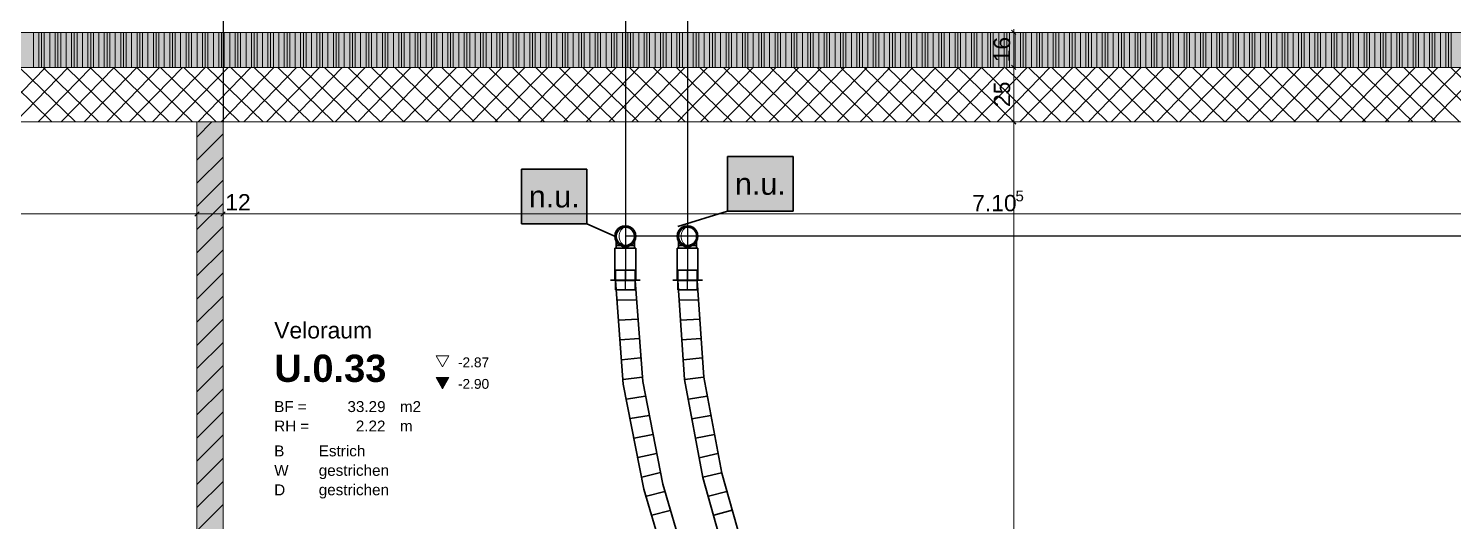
# Model space of a CAD drawing. Extents: x 0 to 1189, y 0 to 841.
# Drawn here: x 705.9 to 836.6, y 691.8 to 737 of the extents above; entities that cross this region are included whole.
import ezdxf
from ezdxf.lldxf.tags import DXFTag

# ---------------------------------------------------------------- set-up
doc = ezdxf.new("R2010")
doc.units = 0
doc.linetypes.add('_Hiddenline_', pattern=[3, 2, -1])
doc.layers.get('0').update_dxf_attribs({"lineweight": 35})
for name, color, linetype, lineweight in [('211.5 Stahlbeton Kontur', 7, 'Continuous', 25), ('211.5 Stahlbeton Schraffur', 7, 'Continuous', 25), ('211.6 Mauerwerk Kontur', 7, 'Continuous', 25), ('225.2 Dämmung Aussen', 7, 'Continuous', 25), ('255 Plangrafiken', 7, 'Continuous', 25), ('Bemassung', 7, 'Continuous', 25), ('Raumstempel', 7, 'Continuous', 25)]:
    doc.layers.add(name, color=color, linetype=linetype, lineweight=lineweight)
doc.layers.add('L_Mass', color=5, linetype='Continuous', lineweight=25, true_color=0x0000ff)
doc.layers.add('L_Zuluft_eingelegt', color=1, linetype='fein_strichliert', lineweight=35, true_color=0xff0000)
doc.styles.get("Standard").update_dxf_attribs({"font": 'arial.ttf'})
tags = doc.linetypes.add('fein_strichliert', pattern=[4, 1, -2, 1]).pattern_tags.tags
tags[8:9] = [DXFTag(74, 4), DXFTag(75, 0), DXFTag(340, '0'), DXFTag(46, 0.0), DXFTag(50, 0.0), DXFTag(44, 0.0), DXFTag(45, 0.0)]
tags[6:7] = [DXFTag(74, 4), DXFTag(75, 0), DXFTag(340, '0'), DXFTag(46, 0.0), DXFTag(50, 0.0), DXFTag(44, 0.0), DXFTag(45, 0.0)]
tags[4:5] = [DXFTag(74, 4), DXFTag(75, 0), DXFTag(340, '0'), DXFTag(46, 0.0), DXFTag(50, 0.0), DXFTag(44, 0.0), DXFTag(45, 0.0)]
tags = doc.linetypes.add('STRICHPUNKT2', pattern=[12.7, 6.35, -3.175, 0, -3.175]).pattern_tags.tags
tags[10:11] = [DXFTag(74, 4), DXFTag(75, 0), DXFTag(340, '0'), DXFTag(46, 0.0), DXFTag(50, 0.0), DXFTag(44, 0.0), DXFTag(45, 0.0)]
tags[8:9] = [DXFTag(74, 4), DXFTag(75, 0), DXFTag(340, '0'), DXFTag(46, 0.0), DXFTag(50, 0.0), DXFTag(44, 0.0), DXFTag(45, 0.0)]
tags[6:7] = [DXFTag(74, 4), DXFTag(75, 0), DXFTag(340, '0'), DXFTag(46, 0.0), DXFTag(50, 0.0), DXFTag(44, 0.0), DXFTag(45, 0.0)]
tags[4:5] = [DXFTag(74, 4), DXFTag(75, 0), DXFTag(340, '0'), DXFTag(46, 0.0), DXFTag(50, 0.0), DXFTag(44, 0.0), DXFTag(45, 0.0)]
tags = doc.linetypes.add('Wipeout_Contour', pattern=[1, 0, -1]).pattern_tags.tags
tags[6:7] = [DXFTag(74, 4), DXFTag(75, 0), DXFTag(340, '0'), DXFTag(46, 1.0), DXFTag(50, 0.0), DXFTag(44, 0.0), DXFTag(45, 0.0)]
tags[4:5] = [DXFTag(74, 4), DXFTag(75, 0), DXFTag(340, '0'), DXFTag(46, 1.0), DXFTag(50, 0.0), DXFTag(44, 0.0), DXFTag(45, 0.0)]

# ---------------------------------------------------------------- blocks, each defined once
blk = doc.blocks.new('Referenz-A0SO6TOG06', base_point=(4.4, 96.7))
at = {"layer": '211.5 Stahlbeton Kontur', "color": 0, "lineweight": 18}
for p, q in [((865.84, 733.42), (54.04, 733.42)), ((54.04, 728.44), (865.84, 728.44))]:
    blk.add_line(p, q, dxfattribs=at)
at = {"layer": '211.5 Stahlbeton Schraffur', "color": 0, "lineweight": 13}
for p, q in [((702.62, 728.44), (707.46, 733.42)), ((708.05, 728.44), (702.93, 733.42)), ((704.71, 728.44), (709.55, 733.42)), ((710.2, 728.44), (705.08, 733.42)), ((706.8, 728.44), (711.64, 733.42)), ((712.35, 728.44), (707.24, 733.42)), ((708.9, 728.44), (713.74, 733.42)), ((714.5, 728.44), (709.39, 733.42)), ((710.99, 728.44), (715.83, 733.42)), ((716.65, 728.44), (711.54, 733.42)), ((713.08, 728.44), (717.92, 733.42)), ((718.8, 728.44), (713.69, 733.42)), ((715.17, 728.44), (720.02, 733.42)), ((720.95, 728.44), (715.84, 733.42)), ((717.27, 728.44), (722.11, 733.42)), ((723.1, 728.44), (717.99, 733.42)), ((719.36, 728.44), (724.2, 733.42)), ((725.25, 728.44), (720.14, 733.42)), ((721.45, 728.44), (726.29, 733.42)), ((727.41, 728.44), (722.29, 733.42)), ((723.55, 728.44), (728.39, 733.42)), ((729.56, 728.44), (724.44, 733.42)), ((725.64, 728.44), (730.48, 733.42)), ((731.71, 728.44), (726.59, 733.42)), ((727.73, 728.44), (732.57, 733.42)), ((733.86, 728.44), (728.75, 733.42)), ((729.82, 728.44), (734.67, 733.42)), ((736.01, 728.44), (730.9, 733.42)), ((731.92, 728.44), (736.76, 733.42)), ((738.16, 728.44), (733.05, 733.42)), ((734.01, 728.44), (738.85, 733.42)), ((740.31, 728.44), (735.2, 733.42)), ((736.1, 728.44), (740.94, 733.42)), ((742.46, 728.44), (737.35, 733.42)), ((738.2, 728.44), (743.04, 733.42)), ((744.61, 728.44), (739.5, 733.42)), ((740.29, 728.44), (745.13, 733.42)), ((746.76, 728.44), (741.65, 733.42)), ((742.38, 728.44), (747.22, 733.42)), ((748.92, 728.44), (743.8, 733.42)), ((744.47, 728.44), (749.31, 733.42)), ((751.07, 728.44), (745.95, 733.42)), ((746.57, 728.44), (751.41, 733.42)), ((753.22, 728.44), (748.1, 733.42)), ((748.66, 728.44), (753.5, 733.42)), ((755.37, 728.44), (750.26, 733.42)), ((750.75, 728.44), (755.59, 733.42)), ((757.52, 728.44), (752.41, 733.42)), ((752.85, 728.44), (757.69, 733.42)), ((759.67, 728.44), (754.56, 733.42)), ((754.94, 728.44), (759.78, 733.42)), ((761.82, 728.44), (756.71, 733.42)), ((757.03, 728.44), (761.87, 733.42)), ((763.97, 728.44), (758.86, 733.42)), ((759.12, 728.44), (763.96, 733.42)), ((766.12, 728.44), (761.01, 733.42)), ((761.22, 728.44), (766.06, 733.42)), ((768.27, 728.44), (763.16, 733.42)), ((763.31, 728.44), (768.15, 733.42)), ((770.43, 728.44), (765.31, 733.42)), ((765.4, 728.44), (770.24, 733.42)), ((772.58, 728.44), (767.46, 733.42)), ((767.5, 728.44), (772.34, 733.42)), ((769.59, 728.44), (774.43, 733.42)), ((774.73, 728.44), (769.61, 733.42)), ((771.68, 728.44), (776.52, 733.42)), ((776.88, 728.44), (771.77, 733.42)), ((773.77, 728.44), (778.61, 733.42)), ((779.03, 728.44), (773.92, 733.42)), ((775.87, 728.44), (780.71, 733.42)), ((781.18, 728.44), (776.07, 733.42)), ((777.96, 728.44), (782.8, 733.42)), ((783.33, 728.44), (778.22, 733.42)), ((780.05, 728.44), (784.89, 733.42)), ((785.48, 728.44), (780.37, 733.42)), ((782.15, 728.44), (786.99, 733.42)), ((787.63, 728.44), (782.52, 733.42)), ((784.24, 728.44), (789.08, 733.42)), ((789.78, 728.44), (784.67, 733.42)), ((786.33, 728.44), (791.17, 733.42)), ((791.94, 728.44), (786.82, 733.42)), ((788.42, 728.44), (793.26, 733.42)), ((794.09, 728.44), (788.97, 733.42)), ((790.52, 728.44), (795.36, 733.42)), ((796.24, 728.44), (791.12, 733.42)), ((792.61, 728.44), (797.45, 733.42)), ((798.39, 728.44), (793.28, 733.42)), ((794.7, 728.44), (799.54, 733.42)), ((800.54, 728.44), (795.43, 733.42)), ((796.8, 728.44), (801.64, 733.42)), ((802.69, 728.44), (797.58, 733.42)), ((798.89, 728.44), (803.73, 733.42)), ((804.84, 728.44), (799.73, 733.42)), ((800.98, 728.44), (805.82, 733.42)), ((806.99, 728.44), (801.88, 733.42)), ((803.07, 728.44), (807.91, 733.42)), ((809.14, 728.44), (804.03, 733.42)), ((805.17, 728.44), (810.01, 733.42)), ((811.29, 728.44), (806.18, 733.42)), ((807.26, 728.44), (812.1, 733.42)), ((813.45, 728.44), (808.33, 733.42)), ((809.35, 728.44), (814.19, 733.42)), ((815.6, 728.44), (810.48, 733.42)), ((811.44, 728.44), (816.29, 733.42)), ((817.75, 728.44), (812.63, 733.42)), ((813.54, 728.44), (818.38, 733.42)), ((819.9, 728.44), (814.79, 733.42)), ((815.63, 728.44), (820.47, 733.42)), ((822.05, 728.44), (816.94, 733.42)), ((817.72, 728.44), (822.56, 733.42)), ((824.2, 728.44), (819.09, 733.42)), ((819.82, 728.44), (824.66, 733.42)), ((826.35, 728.44), (821.24, 733.42)), ((821.91, 728.44), (826.75, 733.42)), ((828.5, 728.44), (823.39, 733.42)), ((824, 728.44), (828.84, 733.42)), ((830.65, 728.44), (825.54, 733.42)), ((826.09, 728.44), (830.94, 733.42)), ((832.81, 728.44), (827.69, 733.42)), ((828.19, 728.44), (833.03, 733.42)), ((834.96, 728.44), (829.84, 733.42)), ((830.28, 728.44), (835.12, 733.42)), ((837.11, 728.44), (831.99, 733.42)), ((832.37, 728.44), (837.21, 733.42)), ((839.26, 728.44), (834.14, 733.42)), ((834.47, 728.44), (839.31, 733.42)), ((841.41, 728.44), (836.3, 733.42))]:
    blk.add_line(p, q, dxfattribs=at)
at = {"layer": '211.6 Mauerwerk Kontur', "color": 0, "lineweight": 18}
for p, q in [((723.74, 728.42), (721.34, 728.42)), ((721.34, 728.42), (721.34, 634.72)), ((723.74, 634.72), (723.74, 728.42))]:
    blk.add_line(p, q, dxfattribs=at)
at = {"layer": '225.2 Dämmung Aussen', "color": 0, "linetype": 'Wipeout_Contour', "lineweight": 0, "ltscale": 37.755617}
for p, q in [((865.84, 736.62), (45.85, 736.62)), ((865.84, 736.62), (45.85, 736.62)), ((49.04, 733.42), (865.84, 733.42)), ((49.04, 733.42), (865.84, 733.42))]:
    blk.add_line(p, q, dxfattribs=at)
at = {"layer": '225.2 Dämmung Aussen', "color": 0, "lineweight": 13}
for p, q in [((865.84, 736.62), (45.85, 736.62)), ((706.35, 733.42), (706.35, 736.62)), ((706.35, 733.42), (706.35, 736.62)), ((706.85, 733.42), (706.85, 736.62)), ((707.1, 733.42), (707.1, 736.62)), ((707.35, 733.42), (707.35, 736.62)), ((707.85, 733.42), (707.85, 736.62)), ((707.85, 733.42), (707.85, 736.62)), ((708.35, 733.42), (708.35, 736.62)), ((708.6, 733.42), (708.6, 736.62)), ((708.85, 733.42), (708.85, 736.62)), ((709.35, 733.42), (709.35, 736.62)), ((709.35, 733.42), (709.35, 736.62)), ((709.85, 733.42), (709.85, 736.62)), ((710.1, 733.42), (710.1, 736.62)), ((710.35, 733.42), (710.35, 736.62)), ((710.85, 733.42), (710.85, 736.62)), ((710.85, 733.42), (710.85, 736.62)), ((711.35, 733.42), (711.35, 736.62)), ((711.6, 733.42), (711.6, 736.62)), ((711.85, 733.42), (711.85, 736.62)), ((712.35, 733.42), (712.35, 736.62)), ((712.35, 733.42), (712.35, 736.62)), ((712.85, 733.42), (712.85, 736.62)), ((713.1, 733.42), (713.1, 736.62)), ((713.35, 733.42), (713.35, 736.62)), ((713.85, 733.42), (713.85, 736.62)), ((713.85, 733.42), (713.85, 736.62)), ((714.35, 733.42), (714.35, 736.62)), ((714.6, 733.42), (714.6, 736.62)), ((714.85, 733.42), (714.85, 736.62)), ((715.35, 733.42), (715.35, 736.62)), ((715.35, 733.42), (715.35, 736.62)), ((715.85, 733.42), (715.85, 736.62)), ((716.1, 733.42), (716.1, 736.62)), ((716.35, 733.42), (716.35, 736.62)), ((716.85, 733.42), (716.85, 736.62)), ((716.85, 733.42), (716.85, 736.62)), ((717.35, 733.42), (717.35, 736.62)), ((717.6, 733.42), (717.6, 736.62)), ((717.85, 733.42), (717.85, 736.62)), ((718.35, 733.42), (718.35, 736.62)), ((718.35, 733.42), (718.35, 736.62)), ((718.85, 733.42), (718.85, 736.62)), ((719.1, 733.42), (719.1, 736.62)), ((719.35, 733.42), (719.35, 736.62)), ((719.85, 733.42), (719.85, 736.62)), ((719.85, 733.42), (719.85, 736.62)), ((720.35, 733.42), (720.35, 736.62)), ((720.6, 733.42), (720.6, 736.62)), ((720.85, 733.42), (720.85, 736.62)), ((721.35, 733.42), (721.35, 736.62)), ((721.35, 733.42), (721.35, 736.62)), ((721.85, 733.42), (721.85, 736.62)), ((722.1, 733.42), (722.1, 736.62)), ((722.35, 733.42), (722.35, 736.62)), ((722.85, 733.42), (722.85, 736.62)), ((722.85, 733.42), (722.85, 736.62)), ((723.35, 733.42), (723.35, 736.62)), ((723.6, 733.42), (723.6, 736.62)), ((723.85, 733.42), (723.85, 736.62)), ((724.35, 733.42), (724.35, 736.62)), ((724.35, 733.42), (724.35, 736.62)), ((724.85, 733.42), (724.85, 736.62)), ((725.1, 733.42), (725.1, 736.62)), ((725.35, 733.42), (725.35, 736.62)), ((725.85, 733.42), (725.85, 736.62)), ((725.85, 733.42), (725.85, 736.62)), ((726.35, 733.42), (726.35, 736.62)), ((726.6, 733.42), (726.6, 736.62)), ((726.85, 733.42), (726.85, 736.62)), ((727.35, 733.42), (727.35, 736.62)), ((727.35, 733.42), (727.35, 736.62)), ((727.85, 733.42), (727.85, 736.62)), ((728.1, 733.42), (728.1, 736.62)), ((728.35, 733.42), (728.35, 736.62)), ((728.85, 733.42), (728.85, 736.62)), ((728.85, 733.42), (728.85, 736.62)), ((729.35, 733.42), (729.35, 736.62)), ((729.6, 733.42), (729.6, 736.62)), ((729.85, 733.42), (729.85, 736.62)), ((730.35, 733.42), (730.35, 736.62)), ((730.35, 733.42), (730.35, 736.62)), ((730.85, 733.42), (730.85, 736.62)), ((731.1, 733.42), (731.1, 736.62)), ((731.35, 733.42), (731.35, 736.62)), ((731.85, 733.42), (731.85, 736.62)), ((731.85, 733.42), (731.85, 736.62)), ((732.35, 733.42), (732.35, 736.62)), ((732.6, 733.42), (732.6, 736.62)), ((732.85, 733.42), (732.85, 736.62)), ((733.35, 733.42), (733.35, 736.62)), ((733.35, 733.42), (733.35, 736.62)), ((733.85, 733.42), (733.85, 736.62)), ((734.1, 733.42), (734.1, 736.62)), ((734.35, 733.42), (734.35, 736.62)), ((734.85, 733.42), (734.85, 736.62)), ((734.85, 733.42), (734.85, 736.62)), ((735.35, 733.42), (735.35, 736.62)), ((735.6, 733.42), (735.6, 736.62)), ((735.85, 733.42), (735.85, 736.62)), ((736.35, 733.42), (736.35, 736.62)), ((736.35, 733.42), (736.35, 736.62)), ((736.85, 733.42), (736.85, 736.62)), ((737.1, 733.42), (737.1, 736.62)), ((737.35, 733.42), (737.35, 736.62)), ((737.85, 733.42), (737.85, 736.62)), ((737.85, 733.42), (737.85, 736.62)), ((738.35, 733.42), (738.35, 736.62)), ((738.6, 733.42), (738.6, 736.62)), ((738.85, 733.42), (738.85, 736.62)), ((739.35, 733.42), (739.35, 736.62)), ((739.35, 733.42), (739.35, 736.62)), ((739.85, 733.42), (739.85, 736.62)), ((740.1, 733.42), (740.1, 736.62)), ((740.35, 733.42), (740.35, 736.62)), ((740.85, 733.42), (740.85, 736.62)), ((740.85, 733.42), (740.85, 736.62)), ((741.35, 733.42), (741.35, 736.62)), ((741.6, 733.42), (741.6, 736.62)), ((741.85, 733.42), (741.85, 736.62)), ((742.35, 733.42), (742.35, 736.62)), ((742.35, 733.42), (742.35, 736.62)), ((742.85, 733.42), (742.85, 736.62)), ((743.1, 733.42), (743.1, 736.62)), ((743.35, 733.42), (743.35, 736.62)), ((743.85, 733.42), (743.85, 736.62)), ((743.85, 733.42), (743.85, 736.62)), ((744.35, 733.42), (744.35, 736.62)), ((744.6, 733.42), (744.6, 736.62)), ((744.85, 733.42), (744.85, 736.62)), ((745.35, 733.42), (745.35, 736.62)), ((745.35, 733.42), (745.35, 736.62)), ((745.85, 733.42), (745.85, 736.62)), ((746.1, 733.42), (746.1, 736.62)), ((746.35, 733.42), (746.35, 736.62)), ((746.85, 733.42), (746.85, 736.62)), ((746.85, 733.42), (746.85, 736.62)), ((747.35, 733.42), (747.35, 736.62)), ((747.6, 733.42), (747.6, 736.62)), ((747.85, 733.42), (747.85, 736.62)), ((748.35, 733.42), (748.35, 736.62)), ((748.35, 733.42), (748.35, 736.62)), ((748.85, 733.42), (748.85, 736.62)), ((749.1, 733.42), (749.1, 736.62)), ((749.35, 733.42), (749.35, 736.62)), ((749.85, 733.42), (749.85, 736.62)), ((749.85, 733.42), (749.85, 736.62)), ((750.35, 733.42), (750.35, 736.62)), ((750.6, 733.42), (750.6, 736.62)), ((750.85, 733.42), (750.85, 736.62)), ((751.35, 733.42), (751.35, 736.62)), ((751.35, 733.42), (751.35, 736.62)), ((751.85, 733.42), (751.85, 736.62)), ((752.1, 733.42), (752.1, 736.62)), ((752.35, 733.42), (752.35, 736.62)), ((752.85, 733.42), (752.85, 736.62)), ((752.85, 733.42), (752.85, 736.62)), ((753.35, 733.42), (753.35, 736.62)), ((753.6, 733.42), (753.6, 736.62)), ((753.85, 733.42), (753.85, 736.62)), ((754.35, 733.42), (754.35, 736.62)), ((754.35, 733.42), (754.35, 736.62)), ((754.85, 733.42), (754.85, 736.62)), ((755.1, 733.42), (755.1, 736.62)), ((755.35, 733.42), (755.35, 736.62)), ((755.85, 733.42), (755.85, 736.62)), ((755.85, 733.42), (755.85, 736.62)), ((756.35, 733.42), (756.35, 736.62)), ((756.6, 733.42), (756.6, 736.62)), ((756.85, 733.42), (756.85, 736.62)), ((757.35, 733.42), (757.35, 736.62)), ((757.35, 733.42), (757.35, 736.62)), ((757.85, 733.42), (757.85, 736.62)), ((758.1, 733.42), (758.1, 736.62)), ((758.35, 733.42), (758.35, 736.62)), ((758.85, 733.42), (758.85, 736.62)), ((758.85, 733.42), (758.85, 736.62)), ((759.35, 733.42), (759.35, 736.62)), ((759.6, 733.42), (759.6, 736.62)), ((759.85, 733.42), (759.85, 736.62)), ((760.35, 733.42), (760.35, 736.62)), ((760.35, 733.42), (760.35, 736.62)), ((760.85, 733.42), (760.85, 736.62)), ((761.1, 733.42), (761.1, 736.62)), ((761.35, 733.42), (761.35, 736.62)), ((761.85, 733.42), (761.85, 736.62)), ((761.85, 733.42), (761.85, 736.62)), ((762.35, 733.42), (762.35, 736.62)), ((762.6, 733.42), (762.6, 736.62)), ((762.85, 733.42), (762.85, 736.62)), ((763.35, 733.42), (763.35, 736.62)), ((763.35, 733.42), (763.35, 736.62)), ((763.85, 733.42), (763.85, 736.62)), ((764.1, 733.42), (764.1, 736.62)), ((764.35, 733.42), (764.35, 736.62)), ((764.85, 733.42), (764.85, 736.62)), ((764.85, 733.42), (764.85, 736.62)), ((765.35, 733.42), (765.35, 736.62)), ((765.6, 733.42), (765.6, 736.62)), ((765.85, 733.42), (765.85, 736.62)), ((766.35, 733.42), (766.35, 736.62)), ((766.35, 733.42), (766.35, 736.62)), ((766.85, 733.42), (766.85, 736.62)), ((767.1, 733.42), (767.1, 736.62)), ((767.35, 733.42), (767.35, 736.62)), ((767.85, 733.42), (767.85, 736.62)), ((767.85, 733.42), (767.85, 736.62)), ((768.35, 733.42), (768.35, 736.62)), ((768.6, 733.42), (768.6, 736.62)), ((768.85, 733.42), (768.85, 736.62)), ((769.35, 733.42), (769.35, 736.62)), ((769.35, 733.42), (769.35, 736.62)), ((769.85, 733.42), (769.85, 736.62)), ((770.1, 733.42), (770.1, 736.62)), ((770.35, 733.42), (770.35, 736.62)), ((770.85, 733.42), (770.85, 736.62)), ((770.85, 733.42), (770.85, 736.62)), ((771.35, 733.42), (771.35, 736.62)), ((771.6, 733.42), (771.6, 736.62)), ((771.85, 733.42), (771.85, 736.62)), ((772.35, 733.42), (772.35, 736.62)), ((772.35, 733.42), (772.35, 736.62)), ((772.85, 733.42), (772.85, 736.62)), ((773.1, 733.42), (773.1, 736.62)), ((773.35, 733.42), (773.35, 736.62)), ((773.85, 733.42), (773.85, 736.62)), ((773.85, 733.42), (773.85, 736.62)), ((774.35, 733.42), (774.35, 736.62)), ((774.6, 733.42), (774.6, 736.62)), ((774.85, 733.42), (774.85, 736.62)), ((775.35, 733.42), (775.35, 736.62)), ((775.35, 733.42), (775.35, 736.62)), ((775.85, 733.42), (775.85, 736.62)), ((776.1, 733.42), (776.1, 736.62)), ((776.35, 733.42), (776.35, 736.62)), ((776.85, 733.42), (776.85, 736.62)), ((776.85, 733.42), (776.85, 736.62)), ((777.35, 733.42), (777.35, 736.62)), ((777.6, 733.42), (777.6, 736.62)), ((777.85, 733.42), (777.85, 736.62)), ((778.35, 733.42), (778.35, 736.62)), ((778.35, 733.42), (778.35, 736.62)), ((778.85, 733.42), (778.85, 736.62)), ((779.1, 733.42), (779.1, 736.62)), ((779.35, 733.42), (779.35, 736.62)), ((779.85, 733.42), (779.85, 736.62)), ((779.85, 733.42), (779.85, 736.62)), ((780.35, 733.42), (780.35, 736.62)), ((780.6, 733.42), (780.6, 736.62)), ((780.85, 733.42), (780.85, 736.62)), ((781.35, 733.42), (781.35, 736.62)), ((781.35, 733.42), (781.35, 736.62)), ((781.85, 733.42), (781.85, 736.62)), ((782.1, 733.42), (782.1, 736.62)), ((782.35, 733.42), (782.35, 736.62)), ((782.85, 733.42), (782.85, 736.62)), ((782.85, 733.42), (782.85, 736.62)), ((783.35, 733.42), (783.35, 736.62)), ((783.6, 733.42), (783.6, 736.62)), ((783.85, 733.42), (783.85, 736.62)), ((784.35, 733.42), (784.35, 736.62)), ((784.35, 733.42), (784.35, 736.62)), ((784.85, 733.42), (784.85, 736.62)), ((785.1, 733.42), (785.1, 736.62)), ((785.35, 733.42), (785.35, 736.62)), ((785.85, 733.42), (785.85, 736.62)), ((785.85, 733.42), (785.85, 736.62)), ((786.35, 733.42), (786.35, 736.62)), ((786.6, 733.42), (786.6, 736.62)), ((786.85, 733.42), (786.85, 736.62)), ((787.35, 733.42), (787.35, 736.62)), ((787.35, 733.42), (787.35, 736.62)), ((787.85, 733.42), (787.85, 736.62)), ((788.1, 733.42), (788.1, 736.62)), ((788.35, 733.42), (788.35, 736.62)), ((788.85, 733.42), (788.85, 736.62)), ((788.85, 733.42), (788.85, 736.62)), ((789.35, 733.42), (789.35, 736.62)), ((789.6, 733.42), (789.6, 736.62)), ((789.85, 733.42), (789.85, 736.62)), ((790.35, 733.42), (790.35, 736.62)), ((790.35, 733.42), (790.35, 736.62)), ((790.85, 733.42), (790.85, 736.62)), ((791.1, 733.42), (791.1, 736.62)), ((791.35, 733.42), (791.35, 736.62)), ((791.85, 733.42), (791.85, 736.62)), ((791.85, 733.42), (791.85, 736.62)), ((792.35, 733.42), (792.35, 736.62)), ((792.6, 733.42), (792.6, 736.62)), ((792.85, 733.42), (792.85, 736.62)), ((793.35, 733.42), (793.35, 736.62)), ((793.35, 733.42), (793.35, 736.62)), ((793.85, 733.42), (793.85, 736.62)), ((794.1, 733.42), (794.1, 736.62)), ((794.35, 733.42), (794.35, 736.62)), ((794.85, 733.42), (794.85, 736.62)), ((794.85, 733.42), (794.85, 736.62)), ((795.35, 733.42), (795.35, 736.62)), ((795.6, 733.42), (795.6, 736.62)), ((795.85, 733.42), (795.85, 736.62)), ((796.35, 733.42), (796.35, 736.62)), ((796.35, 733.42), (796.35, 736.62)), ((796.85, 733.42), (796.85, 736.62)), ((797.1, 733.42), (797.1, 736.62)), ((797.35, 733.42), (797.35, 736.62)), ((797.85, 733.42), (797.85, 736.62)), ((797.85, 733.42), (797.85, 736.62)), ((798.35, 733.42), (798.35, 736.62)), ((798.6, 733.42), (798.6, 736.62)), ((798.85, 733.42), (798.85, 736.62)), ((799.35, 733.42), (799.35, 736.62)), ((799.35, 733.42), (799.35, 736.62)), ((799.85, 733.42), (799.85, 736.62)), ((800.1, 733.42), (800.1, 736.62)), ((800.35, 733.42), (800.35, 736.62)), ((800.85, 733.42), (800.85, 736.62)), ((800.85, 733.42), (800.85, 736.62)), ((801.35, 733.42), (801.35, 736.62)), ((801.6, 733.42), (801.6, 736.62)), ((801.85, 733.42), (801.85, 736.62)), ((802.35, 733.42), (802.35, 736.62)), ((802.35, 733.42), (802.35, 736.62)), ((802.85, 733.42), (802.85, 736.62)), ((803.1, 733.42), (803.1, 736.62)), ((803.35, 733.42), (803.35, 736.62)), ((803.85, 733.42), (803.85, 736.62)), ((803.85, 733.42), (803.85, 736.62)), ((804.35, 733.42), (804.35, 736.62)), ((804.6, 733.42), (804.6, 736.62)), ((804.85, 733.42), (804.85, 736.62)), ((805.35, 733.42), (805.35, 736.62)), ((805.35, 733.42), (805.35, 736.62)), ((805.85, 733.42), (805.85, 736.62)), ((806.1, 733.42), (806.1, 736.62)), ((806.35, 733.42), (806.35, 736.62)), ((806.85, 733.42), (806.85, 736.62)), ((806.85, 733.42), (806.85, 736.62)), ((807.35, 733.42), (807.35, 736.62)), ((807.6, 733.42), (807.6, 736.62)), ((807.85, 733.42), (807.85, 736.62)), ((808.35, 733.42), (808.35, 736.62)), ((808.35, 733.42), (808.35, 736.62)), ((808.85, 733.42), (808.85, 736.62)), ((809.1, 733.42), (809.1, 736.62)), ((809.35, 733.42), (809.35, 736.62)), ((809.85, 733.42), (809.85, 736.62)), ((809.85, 733.42), (809.85, 736.62)), ((810.35, 733.42), (810.35, 736.62)), ((810.6, 733.42), (810.6, 736.62)), ((810.85, 733.42), (810.85, 736.62)), ((811.35, 733.42), (811.35, 736.62)), ((811.35, 733.42), (811.35, 736.62)), ((811.85, 733.42), (811.85, 736.62)), ((812.1, 733.42), (812.1, 736.62)), ((812.35, 733.42), (812.35, 736.62)), ((812.85, 733.42), (812.85, 736.62)), ((812.85, 733.42), (812.85, 736.62)), ((813.35, 733.42), (813.35, 736.62)), ((813.6, 733.42), (813.6, 736.62)), ((813.85, 733.42), (813.85, 736.62)), ((814.35, 733.42), (814.35, 736.62)), ((814.35, 733.42), (814.35, 736.62)), ((814.85, 733.42), (814.85, 736.62)), ((815.1, 733.42), (815.1, 736.62)), ((815.35, 733.42), (815.35, 736.62)), ((815.85, 733.42), (815.85, 736.62)), ((815.85, 733.42), (815.85, 736.62)), ((816.35, 733.42), (816.35, 736.62)), ((816.6, 733.42), (816.6, 736.62)), ((816.85, 733.42), (816.85, 736.62)), ((817.35, 733.42), (817.35, 736.62)), ((817.35, 733.42), (817.35, 736.62)), ((817.85, 733.42), (817.85, 736.62)), ((818.1, 733.42), (818.1, 736.62)), ((818.35, 733.42), (818.35, 736.62)), ((818.85, 733.42), (818.85, 736.62)), ((818.85, 733.42), (818.85, 736.62)), ((819.35, 733.42), (819.35, 736.62)), ((819.6, 733.42), (819.6, 736.62)), ((819.85, 733.42), (819.85, 736.62)), ((820.35, 733.42), (820.35, 736.62)), ((820.35, 733.42), (820.35, 736.62)), ((820.85, 733.42), (820.85, 736.62)), ((821.1, 733.42), (821.1, 736.62)), ((821.35, 733.42), (821.35, 736.62)), ((821.85, 733.42), (821.85, 736.62)), ((821.85, 733.42), (821.85, 736.62)), ((822.35, 733.42), (822.35, 736.62)), ((822.6, 733.42), (822.6, 736.62)), ((822.85, 733.42), (822.85, 736.62)), ((823.35, 733.42), (823.35, 736.62)), ((823.35, 733.42), (823.35, 736.62)), ((823.85, 733.42), (823.85, 736.62)), ((824.1, 733.42), (824.1, 736.62)), ((824.35, 733.42), (824.35, 736.62)), ((824.85, 733.42), (824.85, 736.62)), ((824.85, 733.42), (824.85, 736.62)), ((825.35, 733.42), (825.35, 736.62)), ((825.6, 733.42), (825.6, 736.62)), ((825.85, 733.42), (825.85, 736.62)), ((826.35, 733.42), (826.35, 736.62)), ((826.35, 733.42), (826.35, 736.62)), ((826.85, 733.42), (826.85, 736.62)), ((827.1, 733.42), (827.1, 736.62)), ((827.35, 733.42), (827.35, 736.62)), ((827.85, 733.42), (827.85, 736.62)), ((827.85, 733.42), (827.85, 736.62)), ((828.35, 733.42), (828.35, 736.62)), ((828.6, 733.42), (828.6, 736.62)), ((828.85, 733.42), (828.85, 736.62)), ((829.35, 733.42), (829.35, 736.62)), ((829.35, 733.42), (829.35, 736.62)), ((829.85, 733.42), (829.85, 736.62)), ((830.1, 733.42), (830.1, 736.62)), ((830.35, 733.42), (830.35, 736.62)), ((830.85, 733.42), (830.85, 736.62)), ((830.85, 733.42), (830.85, 736.62)), ((831.35, 733.42), (831.35, 736.62)), ((831.6, 733.42), (831.6, 736.62)), ((831.85, 733.42), (831.85, 736.62)), ((832.35, 733.42), (832.35, 736.62)), ((832.35, 733.42), (832.35, 736.62)), ((832.85, 733.42), (832.85, 736.62)), ((833.1, 733.42), (833.1, 736.62)), ((833.35, 733.42), (833.35, 736.62)), ((833.85, 733.42), (833.85, 736.62)), ((833.85, 733.42), (833.85, 736.62)), ((834.35, 733.42), (834.35, 736.62)), ((834.6, 733.42), (834.6, 736.62)), ((834.85, 733.42), (834.85, 736.62)), ((835.35, 733.42), (835.35, 736.62)), ((835.35, 733.42), (835.35, 736.62)), ((835.85, 733.42), (835.85, 736.62)), ((836.1, 733.42), (836.1, 736.62)), ((836.35, 733.42), (836.35, 736.62)), ((45.85, 733.42), (865.84, 733.42))]:
    blk.add_line(p, q, dxfattribs=at)
at = {"layer": '225.2 Dämmung Aussen', "color": 7, "linetype": 'Wipeout_Contour', "lineweight": 0, "ltscale": 37.755617, "true_color": 0xffffff}
for points in [[(45.85, 733.42), (865.84, 733.42), (45.85, 736.62)], [(865.84, 733.42), (45.85, 736.62), (865.84, 736.62)], [(45.85, 733.42), (865.84, 733.42), (45.85, 736.62)], [(865.84, 733.42), (45.85, 736.62), (865.84, 736.62)]]:
    blk.add_solid(points, dxfattribs=at)
at = {"layer": '255 Plangrafiken', "color": 0, "linetype": 'Wipeout_Contour', "lineweight": 0, "ltscale": 34.035923}
for p, q in [((723.74, 728.42), (721.34, 728.42)), ((721.34, 728.42), (721.34, 634.72)), ((723.74, 634.72), (723.74, 728.42))]:
    blk.add_line(p, q, dxfattribs=at)
at = {"layer": '255 Plangrafiken', "color": 0, "lineweight": 13}
for p, q in [((721.34, 727.04), (722.72, 728.42)), ((721.34, 724.92), (723.74, 727.32)), ((721.34, 722.8), (723.74, 725.2)), ((721.34, 720.68), (723.74, 723.08)), ((721.34, 718.56), (723.74, 720.96)), ((721.34, 716.44), (723.74, 718.84)), ((721.34, 714.32), (723.74, 716.72)), ((721.34, 712.19), (723.74, 714.6)), ((721.34, 710.07), (723.74, 712.47)), ((721.34, 707.95), (723.74, 710.35)), ((721.34, 705.83), (723.74, 708.23)), ((721.34, 703.71), (723.74, 706.11)), ((721.34, 701.59), (723.74, 703.99)), ((721.34, 699.47), (723.74, 701.87)), ((721.34, 697.35), (723.74, 699.75)), ((721.34, 695.22), (723.74, 697.62)), ((721.34, 693.1), (723.74, 695.5)), ((721.34, 690.98), (723.74, 693.38))]:
    blk.add_line(p, q, dxfattribs=at)
at = {"layer": '255 Plangrafiken', "color": 7, "linetype": 'Wipeout_Contour', "lineweight": 0, "ltscale": 34.035923, "true_color": 0xffffff}
for points in [[(723.74, 634.72), (721.34, 634.72), (723.74, 728.42)], [(721.34, 634.72), (723.74, 728.42), (721.34, 728.42)], [(723.74, 728.42), (721.34, 728.42), (721.34, 728.42)]]:
    blk.add_solid(points, dxfattribs=at)
at = {"layer": 'Bemassung', "color": 0, "lineweight": 13}
for p, q in [((796.23, 736.62), (796.23, 736.92)), ((796.6, 736.62), (781.85, 736.62)), ((796.43, 736.42), (796.03, 736.82)), ((796.23, 733.42), (796.23, 736.62)), ((796.6, 733.42), (790.04, 733.42)), ((796.6, 733.42), (790.04, 733.42)), ((796.43, 733.22), (796.03, 733.62)), ((796.03, 733.62), (796.43, 733.22)), ((796.23, 733.42), (796.23, 733.72)), ((796.23, 728.44), (796.23, 733.42)), ((796.23, 733.12), (796.23, 733.42)), ((796.6, 728.44), (790.04, 728.44)), ((795.85, 728.42), (796.6, 728.42)), ((796.03, 728.64), (796.43, 728.24)), ((796.43, 728.22), (796.03, 728.62)), ((796.23, 728.72), (796.23, 728.42)), ((796.23, 728.14), (796.23, 728.44)), ((796.23, 728.42), (796.23, 634.72)), ((721.34, 726.42), (721.34, 719.63)), ((721.34, 726.42), (721.34, 719.63)), ((723.74, 726.42), (723.74, 719.63)), ((723.74, 726.42), (723.74, 719.63)), ((721.34, 720), (673.94, 720)), ((721.34, 720), (721.04, 720)), ((721.14, 719.8), (721.54, 720.2)), ((721.54, 720.2), (721.14, 719.8)), ((721.64, 720), (721.34, 720)), ((723.74, 720), (721.34, 720)), ((723.74, 720), (723.44, 720)), ((723.94, 720.2), (723.54, 719.8)), ((723.54, 719.8), (723.94, 720.2)), ((865.84, 720), (723.74, 720)), ((724.04, 720), (723.74, 720))]:
    blk.add_line(p, q, dxfattribs=at)
at = {"layer": 'Raumstempel', "color": 0, "lineweight": 13}
for p, q in [((743.27, 707), (743.85, 705.99)), ((744.43, 707), (743.27, 707)), ((743.85, 705.99), (744.43, 707)), ((743.27, 705), (743.85, 703.99)), ((744.43, 705), (743.27, 705)), ((743.85, 703.99), (744.43, 705))]:
    blk.add_line(p, q, dxfattribs=at)
for points in [[(743.85, 703.99), (743.85, 705), (743.27, 705)], [(743.85, 703.99), (744.43, 705), (743.85, 705)]]:
    blk.add_solid(points, dxfattribs=at)
at = {"layer": 'Bemassung', "color": 0, "linetype": 'Continuous', "lineweight": 13, "ltscale": 0.13, "char_height": 1.5, "attachment_point": 1, "rotation": 90}
for s, insert in [('{\\fArial;16}', (794.4, 733.88)), ('{\\fArial;25}', (794.4, 729.79))]:
    blk.add_mtext(s, dxfattribs=dict(at, insert=insert))
at = {"layer": 'Bemassung', "color": 0, "linetype": 'Continuous', "lineweight": 13, "ltscale": 0.13, "attachment_point": 1}
for s, insert, char_height in [('{\\fArial;12}', (723.94, 721.81), 1.5), ('{\\fArial;7.10}', (792.42, 721.74), 1.5), ('{\\fArial;5}', (796.39, 722.14), 0.99)]:
    blk.add_mtext(s, dxfattribs=dict(at, insert=insert, char_height=char_height))
at = {"layer": 'Raumstempel', "color": 0, "lineweight": 13, "attachment_point": 1}
for s, insert, char_height in [('{\\fArial;Veloraum}', (728.43, 710.09), 1.5), ('{\\fArial|b1|i0;U.0.33}', (728.43, 707.11), 2.5), ('{\\fArial;-2.87}', (745.27, 706.85), 0.9), ('{\\fArial;-2.90}', (745.27, 704.88), 0.9), ('{\\fArial;BF}', (728.43, 702.85), 1), ('{\\fArial;=}', (730.58, 702.85), 1), ('{\\fArial;33.29}', (735.14, 702.85), 1), ('{\\fArial;m2}', (739.95, 702.85), 1), ('{\\fArial;RH}', (728.43, 701.07), 1), ('{\\fArial;=}', (730.8, 701.07), 1), ('{\\fArial;2.22}', (735.91, 701.07), 1), ('{\\fArial;m}', (739.95, 701.07), 1), ('{\\fArial;B}', (728.43, 698.79), 1), ('{\\fArial;Estrich}', (732.51, 698.79), 1), ('{\\fArial;W}', (728.43, 697.01), 1), ('{\\fArial;gestrichen}', (732.51, 697.01), 1), ('{\\fArial;D}', (728.43, 695.22), 1), ('{\\fArial;gestrichen}', (732.51, 695.23), 1)]:
    blk.add_mtext(s, dxfattribs=dict(at, insert=insert, char_height=char_height))
blk = doc.blocks.new('Verbindungselement 90-A0SO6TQ606', base_point=(764.96, 713.03))
at = {"color": 0, "linetype": 'ByBlock', "lineweight": -2, "ltscale": 0.35}
for p, q in [((765.42, 714.83), (765.42, 713.03)), ((765.42, 714.83), (765.95, 714.83)), ((765.95, 714.83), (766.69, 714.83)), ((766.69, 714.83), (767.22, 714.83)), ((767.22, 713.03), (767.22, 714.83)), ((767.68, 713.93), (764.96, 713.93)), ((765.45, 713.93), (765.42, 713.93)), ((765.54, 713.93), (765.45, 713.93)), ((765.69, 713.93), (765.54, 713.93)), ((765.87, 713.93), (765.69, 713.93)), ((766.09, 713.93), (765.87, 713.93)), ((766.32, 713.93), (766.09, 713.93)), ((766.55, 713.93), (766.32, 713.93)), ((766.77, 713.93), (766.55, 713.93)), ((766.96, 713.93), (766.77, 713.93)), ((767.1, 713.93), (766.96, 713.93)), ((767.19, 713.93), (767.1, 713.93)), ((767.22, 713.93), (767.19, 713.93)), ((765.42, 713.03), (765.95, 713.03)), ((765.95, 713.03), (766.69, 713.03)), ((766.69, 713.03), (767.22, 713.03))]:
    blk.add_line(p, q, dxfattribs=at)
at = {"color": 0, "linetype": 'STRICHPUNKT2', "lineweight": 25, "ltscale": 0.25}
blk.add_line((766.32, 713.03), (766.32, 714.83), dxfattribs=at)
blk = doc.blocks.new('Lüftungsrohr ComfoTube 90_ Rolle à 50 m-A0SO6TQY06', base_point=(765.42, 446.83))
at = {"color": 0, "linetype": 'ByBlock', "lineweight": -2, "ltscale": 0.35}
for p, q in [((765.54, 713.91), (765.42, 713.91)), ((765.42, 713.91), (766.03, 704.83)), ((765.87, 713.91), (765.54, 713.91)), ((766.32, 713.91), (765.87, 713.91)), ((766.32, 713.91), (766.77, 713.91)), ((766.77, 713.91), (767.1, 713.91)), ((767.1, 713.91), (767.22, 713.91)), ((767.22, 713.91), (767.82, 705.05)), ((767.32, 712.14), (765.57, 712.09)), ((767.44, 710.36), (765.69, 710.27)), ((767.55, 708.59), (765.81, 708.46)), ((767.67, 706.81), (765.94, 706.64)), ((766.03, 704.83), (767.72, 695.84)), ((767.79, 705.04), (766.06, 704.82)), ((767.82, 705.05), (769.47, 696.25)), ((768.12, 703.29), (766.4, 703.03)), ((768.45, 701.54), (766.73, 701.24)), ((768.78, 699.79), (767.06, 699.46)), ((769.11, 698.04), (767.4, 697.67)), ((767.72, 695.84), (770.25, 686.95)), ((769.43, 696.28), (767.74, 695.88)), ((769.47, 696.25), (771.96, 687.5)), ((769.92, 694.57), (768.23, 694.14)), ((770.41, 692.85), (768.72, 692.39))]:
    blk.add_line(p, q, dxfattribs=at)
blk = doc.blocks.new('Kunststoffbogen 90°-A0SO6TR606', base_point=(765.36, 713.93))
at = {"color": 0, "linetype": 'ByBlock', "lineweight": -2, "ltscale": 0.35}
for p, q in [((765.49, 718.43), (765.64, 718.63)), ((765.64, 718.63), (765.84, 718.78)), ((765.73, 718.54), (765.9, 718.68)), ((765.84, 718.78), (766.07, 718.88)), ((765.9, 718.68), (766.1, 718.76)), ((766.07, 718.88), (766.32, 718.91)), ((766.1, 718.76), (766.32, 718.79)), ((766.32, 718.91), (766.57, 718.88)), ((766.32, 718.79), (766.54, 718.76)), ((766.54, 718.76), (766.74, 718.68)), ((766.57, 718.88), (766.8, 718.78)), ((766.74, 718.68), (766.92, 718.54)), ((766.8, 718.78), (767, 718.63)), ((767, 718.63), (767.15, 718.43)), ((765.36, 717.95), (765.39, 718.2)), ((765.39, 717.7), (765.36, 717.95)), ((765.39, 718.2), (765.49, 718.43)), ((765.49, 717.47), (765.39, 717.7)), ((765.48, 717.95), (765.51, 718.17)), ((765.48, 717.95), (765.48, 717.92)), ((765.51, 717.73), (765.48, 717.95)), ((765.48, 717.92), (765.48, 717.84)), ((765.48, 717.84), (765.48, 717.7)), ((765.48, 717.7), (765.48, 717.53)), ((765.48, 717.53), (765.48, 717.33)), ((765.48, 717.33), (765.48, 717.11)), ((765.64, 717.27), (765.49, 717.47)), ((765.51, 718.17), (765.59, 718.37)), ((765.59, 717.53), (765.51, 717.73)), ((765.59, 718.37), (765.73, 718.54)), ((765.73, 717.36), (765.59, 717.53)), ((765.9, 717.22), (765.73, 717.36)), ((766.92, 717.36), (766.74, 717.22)), ((766.92, 718.54), (767.05, 718.37)), ((767.05, 717.53), (766.92, 717.36)), ((767.15, 717.47), (767, 717.27)), ((767.05, 718.37), (767.13, 718.17)), ((767.13, 717.73), (767.05, 717.53)), ((767.13, 718.17), (767.16, 717.95)), ((767.16, 717.95), (767.13, 717.73)), ((767.15, 718.43), (767.25, 718.2)), ((767.25, 717.7), (767.15, 717.47)), ((767.16, 717.95), (767.16, 717.92)), ((767.16, 717.92), (767.16, 717.84)), ((767.16, 717.84), (767.16, 717.7)), ((767.16, 717.7), (767.16, 717.53)), ((767.16, 717.53), (767.16, 717.33)), ((767.16, 717.33), (767.16, 717.11)), ((767.25, 718.2), (767.28, 717.95)), ((767.28, 717.95), (767.25, 717.7)), ((765.36, 716.87), (765.36, 713.93)), ((765.36, 716.87), (765.92, 716.87)), ((765.48, 717.11), (765.48, 716.87)), ((765.97, 717.11), (765.48, 717.11)), ((765.97, 716.87), (765.48, 716.87)), ((765.84, 717.12), (765.64, 717.27)), ((766.07, 717.02), (765.84, 717.12)), ((766.1, 717.14), (765.9, 717.22)), ((765.92, 716.87), (766.72, 716.87)), ((766.67, 717.11), (765.97, 717.11)), ((766.67, 716.87), (765.97, 716.87)), ((766.32, 716.99), (766.07, 717.02)), ((766.32, 717.11), (766.1, 717.14)), ((766.54, 717.14), (766.32, 717.11)), ((766.57, 717.02), (766.32, 716.99)), ((766.74, 717.22), (766.54, 717.14)), ((766.8, 717.12), (766.57, 717.02)), ((767.16, 717.11), (766.67, 717.11)), ((767.16, 716.87), (766.67, 716.87)), ((766.72, 716.87), (767.28, 716.87)), ((767, 717.27), (766.8, 717.12)), ((767.16, 716.87), (767.16, 717.11)), ((767.28, 713.93), (767.28, 716.87)), ((765.36, 713.93), (765.92, 713.93)), ((765.92, 713.93), (766.72, 713.93)), ((766.72, 713.93), (767.28, 713.93))]:
    blk.add_line(p, q, dxfattribs=at)
at = {"color": 0, "linetype": '_Hiddenline_', "lineweight": 18}
for p, q in [((765.93, 718.54), (766.11, 718.72)), ((766.11, 718.72), (766.32, 718.85)), ((765.74, 718.07), (765.81, 718.32)), ((765.74, 717.82), (765.74, 718.07)), ((765.81, 717.58), (765.74, 717.82)), ((765.81, 718.32), (765.93, 718.54)), ((765.93, 717.36), (765.81, 717.58)), ((766.11, 717.18), (765.93, 717.36)), ((766.32, 717.05), (766.11, 717.18))]:
    blk.add_line(p, q, dxfattribs=at)
at = {"color": 0, "linetype": 'STRICHPUNKT2', "lineweight": 25, "ltscale": 0.25}
for p, q in [((766.32, 717.95), (766.32, 717.95)), ((766.32, 717.95), (766.32, 717.92)), ((766.32, 717.92), (766.32, 717.84)), ((766.32, 717.84), (766.32, 717.7)), ((766.32, 717.7), (766.32, 717.53)), ((766.32, 717.53), (766.32, 717.33)), ((766.32, 717.33), (766.32, 717.11)), ((766.32, 717.11), (766.32, 713.93))]:
    blk.add_line(p, q, dxfattribs=at)
blk = doc.blocks.new('Bauteilbeschriftung-A0SO6TR806', base_point=(765.42, 718.85))
at = {"color": 0, "linetype": 'Continuous', "lineweight": -2, "ltscale": 0.35}
for p, q in [((770, 725.25), (776, 725.25)), ((770, 720.25), (770, 725.25)), ((776, 725.25), (776, 720.25)), ((776, 720.25), (770, 720.25))]:
    blk.add_line(p, q, dxfattribs=at)
at = {"color": 0, "linetype": 'ByBlock', "lineweight": -2, "ltscale": 0.35}
blk.add_line((770, 720.25), (765.42, 718.85), dxfattribs=at)
at = {"color": 7, "linetype": 'ByBlock', "lineweight": -2, "ltscale": 0.35, "true_color": 0xffffff}
for points in [[(770, 720.25), (776, 720.25), (770, 725.25)], [(776, 720.25), (770, 725.25), (776, 725.25)]]:
    blk.add_solid(points, dxfattribs=at)
at = {"color": 0, "linetype": 'ByBlock', "lineweight": -2, "ltscale": 0.35, "insert": (770.67, 723.75), "char_height": 2, "attachment_point": 1}
blk.add_mtext('{\\fArial;n.u.}', dxfattribs=at)
blk = doc.blocks.new('Lüftungsrohr ComfoTube 90_ Rolle à 50 m-A0SO6TS806', base_point=(716.5, 463.24))
at = {"color": 0, "linetype": 'ByBlock', "lineweight": -2, "ltscale": 0.35}
for p, q in [((759.84, 713.91), (759.72, 713.91)), ((759.72, 713.91), (760.42, 704.4)), ((760.17, 713.91), (759.84, 713.91)), ((760.62, 713.91), (760.17, 713.91)), ((760.62, 713.91), (761.07, 713.91)), ((761.07, 713.91), (761.4, 713.91)), ((761.4, 713.91), (761.52, 713.91)), ((761.52, 713.91), (762.21, 704.64)), ((761.63, 712.14), (759.88, 712.09)), ((761.76, 710.36), (760.01, 710.27)), ((761.89, 708.59), (760.15, 708.46)), ((762.02, 706.82), (760.28, 706.64)), ((762.15, 705.05), (760.42, 704.82)), ((760.42, 704.4), (762.33, 694.8)), ((762.21, 704.64), (764.07, 695.23)), ((762.45, 703.29), (760.72, 703.03)), ((762.8, 701.54), (761.07, 701.25)), ((763.14, 699.79), (761.43, 699.47)), ((763.49, 698.05), (761.78, 697.68)), ((763.84, 696.3), (762.14, 695.9)), ((764.07, 695.23), (766.85, 685.72)), ((762.33, 694.8), (765.14, 685.17)), ((764.24, 694.56), (762.55, 694.14)), ((764.74, 692.84), (763.06, 692.4))]:
    blk.add_line(p, q, dxfattribs=at)
blk = doc.blocks.new('Verbindungselement 90-A0SO6TSM06', base_point=(759.26, 713.03))
at = {"color": 0, "linetype": 'ByBlock', "lineweight": -2, "ltscale": 0.35}
for p, q in [((759.72, 714.83), (759.72, 713.03)), ((759.72, 714.83), (760.25, 714.83)), ((760.25, 714.83), (760.99, 714.83)), ((760.99, 714.83), (761.52, 714.83)), ((761.52, 713.03), (761.52, 714.83)), ((761.98, 713.93), (759.26, 713.93)), ((759.75, 713.93), (759.72, 713.93)), ((759.84, 713.93), (759.75, 713.93)), ((759.99, 713.93), (759.84, 713.93)), ((760.17, 713.93), (759.99, 713.93)), ((760.39, 713.93), (760.17, 713.93)), ((760.62, 713.93), (760.39, 713.93)), ((760.85, 713.93), (760.62, 713.93)), ((761.07, 713.93), (760.85, 713.93)), ((761.26, 713.93), (761.07, 713.93)), ((761.4, 713.93), (761.26, 713.93)), ((761.49, 713.93), (761.4, 713.93)), ((761.52, 713.93), (761.49, 713.93)), ((759.72, 713.03), (760.25, 713.03)), ((760.25, 713.03), (760.99, 713.03)), ((760.99, 713.03), (761.52, 713.03))]:
    blk.add_line(p, q, dxfattribs=at)
at = {"color": 0, "linetype": 'STRICHPUNKT2', "lineweight": 25, "ltscale": 0.25}
blk.add_line((760.62, 713.03), (760.62, 714.83), dxfattribs=at)
blk = doc.blocks.new('Kunststoffbogen 90°-A0SO6TSU06', base_point=(759.66, 713.93))
at = {"color": 0, "linetype": 'ByBlock', "lineweight": -2, "ltscale": 0.35}
for p, q in [((759.79, 718.43), (759.94, 718.63)), ((759.94, 718.63), (760.14, 718.78)), ((760.03, 718.54), (760.2, 718.68)), ((760.14, 718.78), (760.37, 718.88)), ((760.2, 718.68), (760.4, 718.76)), ((760.37, 718.88), (760.62, 718.91)), ((760.4, 718.76), (760.62, 718.79)), ((760.62, 718.91), (760.87, 718.88)), ((760.62, 718.79), (760.84, 718.76)), ((760.84, 718.76), (761.04, 718.68)), ((760.87, 718.88), (761.1, 718.78)), ((761.04, 718.68), (761.22, 718.54)), ((761.1, 718.78), (761.3, 718.63)), ((761.3, 718.63), (761.45, 718.43)), ((759.66, 717.95), (759.69, 718.2)), ((759.69, 717.7), (759.66, 717.95)), ((759.69, 718.2), (759.79, 718.43)), ((759.79, 717.47), (759.69, 717.7)), ((759.78, 717.95), (759.81, 718.17)), ((759.78, 717.95), (759.78, 717.92)), ((759.81, 717.73), (759.78, 717.95)), ((759.78, 717.92), (759.78, 717.84)), ((759.78, 717.84), (759.78, 717.7)), ((759.78, 717.7), (759.78, 717.53)), ((759.78, 717.53), (759.78, 717.33)), ((759.78, 717.33), (759.78, 717.11)), ((759.94, 717.27), (759.79, 717.47)), ((759.81, 718.17), (759.89, 718.37)), ((759.89, 717.53), (759.81, 717.73)), ((759.89, 718.37), (760.03, 718.54)), ((760.03, 717.36), (759.89, 717.53)), ((760.2, 717.22), (760.03, 717.36)), ((761.22, 717.36), (761.04, 717.22)), ((761.22, 718.54), (761.35, 718.37)), ((761.35, 717.53), (761.22, 717.36)), ((761.45, 717.47), (761.3, 717.27)), ((761.35, 718.37), (761.43, 718.17)), ((761.43, 717.73), (761.35, 717.53)), ((761.43, 718.17), (761.46, 717.95)), ((761.46, 717.95), (761.43, 717.73)), ((761.45, 718.43), (761.55, 718.2)), ((761.55, 717.7), (761.45, 717.47)), ((761.46, 717.95), (761.46, 717.92)), ((761.46, 717.92), (761.46, 717.84)), ((761.46, 717.84), (761.46, 717.7)), ((761.46, 717.7), (761.46, 717.53)), ((761.46, 717.53), (761.46, 717.33)), ((761.46, 717.33), (761.46, 717.11)), ((761.55, 718.2), (761.58, 717.95)), ((761.58, 717.95), (761.55, 717.7)), ((759.66, 716.87), (759.66, 713.93)), ((759.66, 716.87), (760.22, 716.87)), ((759.78, 717.11), (759.78, 716.87)), ((760.27, 717.11), (759.78, 717.11)), ((760.27, 716.87), (759.78, 716.87)), ((760.14, 717.12), (759.94, 717.27)), ((760.37, 717.02), (760.14, 717.12)), ((760.4, 717.14), (760.2, 717.22)), ((760.22, 716.87), (761.02, 716.87)), ((760.97, 717.11), (760.27, 717.11)), ((760.97, 716.87), (760.27, 716.87)), ((760.62, 716.99), (760.37, 717.02)), ((760.62, 717.11), (760.4, 717.14)), ((760.84, 717.14), (760.62, 717.11)), ((760.87, 717.02), (760.62, 716.99)), ((761.04, 717.22), (760.84, 717.14)), ((761.1, 717.12), (760.87, 717.02)), ((761.46, 717.11), (760.97, 717.11)), ((761.46, 716.87), (760.97, 716.87)), ((761.02, 716.87), (761.58, 716.87)), ((761.3, 717.27), (761.1, 717.12)), ((761.46, 716.87), (761.46, 717.11)), ((761.58, 713.93), (761.58, 716.87)), ((759.66, 713.93), (760.22, 713.93)), ((760.22, 713.93), (761.02, 713.93)), ((761.02, 713.93), (761.58, 713.93))]:
    blk.add_line(p, q, dxfattribs=at)
at = {"color": 0, "linetype": '_Hiddenline_', "lineweight": 18}
for p, q in [((760.23, 718.54), (760.41, 718.72)), ((760.41, 718.72), (760.62, 718.85)), ((760.04, 718.07), (760.11, 718.32)), ((760.04, 717.82), (760.04, 718.07)), ((760.11, 717.58), (760.04, 717.82)), ((760.11, 718.32), (760.23, 718.54)), ((760.23, 717.36), (760.11, 717.58)), ((760.41, 717.18), (760.23, 717.36)), ((760.62, 717.05), (760.41, 717.18))]:
    blk.add_line(p, q, dxfattribs=at)
at = {"color": 0, "linetype": 'STRICHPUNKT2', "lineweight": 25, "ltscale": 0.25}
for p, q in [((760.62, 717.95), (760.62, 717.95)), ((760.62, 717.95), (760.62, 717.92)), ((760.62, 717.92), (760.62, 717.84)), ((760.62, 717.84), (760.62, 717.7)), ((760.62, 717.7), (760.62, 717.53)), ((760.62, 717.53), (760.62, 717.33)), ((760.62, 717.33), (760.62, 717.11)), ((760.62, 717.11), (760.62, 713.93))]:
    blk.add_line(p, q, dxfattribs=at)
blk = doc.blocks.new('Bauteilbeschriftung-A0SO6TSW06', base_point=(751.1, 717.9))
at = {"color": 0, "linetype": 'Continuous', "lineweight": -2, "ltscale": 0.35}
for p, q in [((751.1, 724.09), (757.09, 724.09)), ((751.1, 719.09), (751.1, 724.09)), ((757.09, 724.09), (757.09, 719.09)), ((757.09, 719.09), (751.1, 719.09))]:
    blk.add_line(p, q, dxfattribs=at)
at = {"color": 0, "linetype": 'ByBlock', "lineweight": -2, "ltscale": 0.35}
blk.add_line((757.09, 719.09), (759.78, 717.9), dxfattribs=at)
at = {"color": 7, "linetype": 'ByBlock', "lineweight": -2, "ltscale": 0.35, "true_color": 0xffffff}
for points in [[(751.1, 719.09), (757.09, 719.09), (751.1, 724.09)], [(757.09, 719.09), (751.1, 724.09), (757.09, 724.09)]]:
    blk.add_solid(points, dxfattribs=at)
at = {"color": 0, "linetype": 'ByBlock', "lineweight": -2, "ltscale": 0.35, "insert": (751.77, 722.59), "char_height": 2, "attachment_point": 1}
blk.add_mtext('{\\fArial;n.u.}', dxfattribs=at)
blk = doc.blocks.new('Maß-A0SO6TT406', base_point=(714.25, 455.59))
at = {"color": 0, "linetype": 'ByBlock', "lineweight": -2, "ltscale": 0.25}
blk.add_line((885.71, 717.95), (760.62, 717.95), dxfattribs=at)
blk = doc.blocks.new('Maß-A0SO6TTI06', base_point=(723.21, 717.95))
at = {"color": 0, "linetype": 'ByBlock', "lineweight": -2, "ltscale": 0.25}
for p, q in [((723.74, 742.02), (723.74, 728.42)), ((760.62, 742.02), (760.62, 717.95)), ((766.32, 742.02), (766.32, 717.95)), ((724.28, 740.55), (723.21, 739.49)), ((723.74, 740.02), (768.44, 740.02)), ((761.15, 740.55), (760.09, 739.49)), ((766.85, 740.55), (765.79, 739.49))]:
    blk.add_line(p, q, dxfattribs=at)
at = {"color": 0, "linetype": 'ByBlock', "lineweight": -2, "ltscale": 0.25, "char_height": 2.5, "attachment_point": 1}
for s, insert in [('{\\fArial;29}', (761.66, 745.23)), ('{\\fArial;184}', (739.55, 743.35))]:
    blk.add_mtext(s, dxfattribs=dict(at, insert=insert))

msp = doc.modelspace()

# ---------------------------------------------------------------- block references
at = {"color": 8, "lineweight": 25, "ltscale": 0.25, "true_color": 0x808080}
msp.add_blockref('Referenz-A0SO6TOG06', (4.4, 96.7), dxfattribs=at)
at = {"layer": 'L_Mass', "ltscale": 0.25}
for name, p in [('Maß-A0SO6TTI06', (723.21, 717.95)), ('Maß-A0SO6TT406', (714.25, 455.59))]:
    msp.add_blockref(name, p, dxfattribs=at)
at = {"layer": 'L_Zuluft_eingelegt', "ltscale": 0.35}
for name, p in [('Bauteilbeschriftung-A0SO6TR806', (765.42, 718.85)), ('Bauteilbeschriftung-A0SO6TSW06', (751.1, 717.9))]:
    msp.add_blockref(name, p, dxfattribs=at)
at = {"layer": 'L_Zuluft_eingelegt', "linetype": 'Continuous', "ltscale": 0.35}
for name, p in [('Kunststoffbogen 90°-A0SO6TSU06', (759.66, 713.93)), ('Kunststoffbogen 90°-A0SO6TR606', (765.36, 713.93)), ('Verbindungselement 90-A0SO6TSM06', (759.26, 713.03)), ('Verbindungselement 90-A0SO6TQ606', (764.96, 713.03)), ('Lüftungsrohr ComfoTube 90_ Rolle à 50 m-A0SO6TS806', (716.5, 463.24)), ('Lüftungsrohr ComfoTube 90_ Rolle à 50 m-A0SO6TQY06', (765.42, 446.83))]:
    msp.add_blockref(name, p, dxfattribs=at)

doc.saveas('drawing.dxf')
